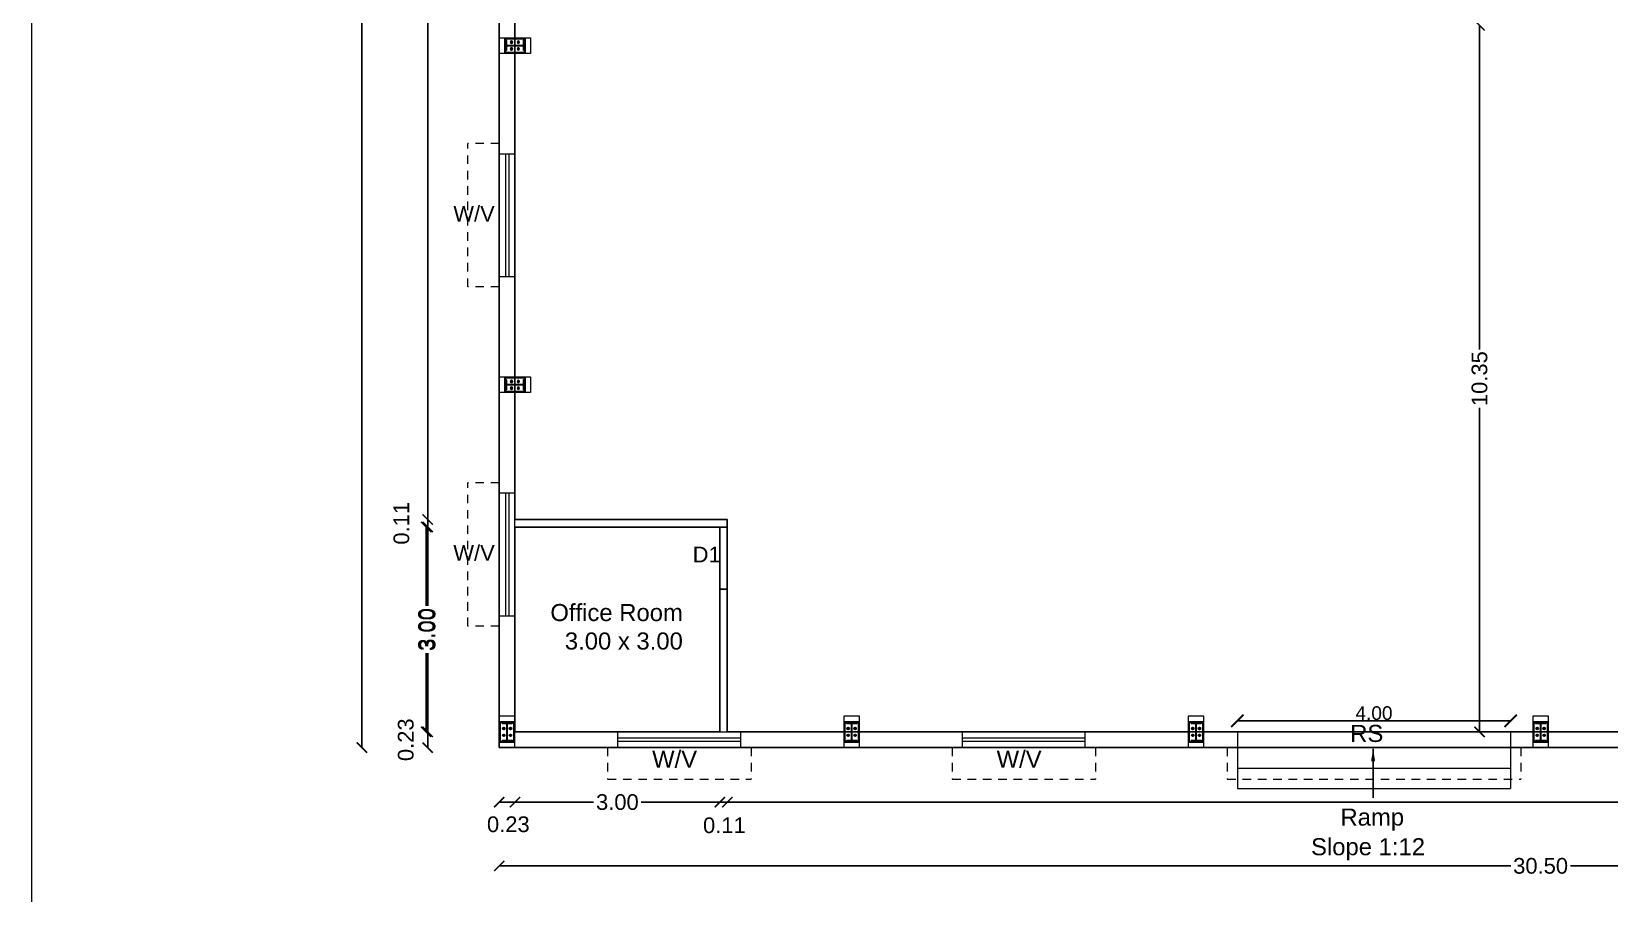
# Model space of a CAD drawing. Header units: metres. Extents: x 1521 to 1862, y -130 to 121.
# Drawn here: x 1520.51 to 1543.62, y -52.2 to -39.57 of the extents above; entities that cross this region are included whole.
import ezdxf

# ---------------------------------------------------------------- set-up
doc = ezdxf.new("R2010")
doc.units = ezdxf.units.M
doc.header["$MEASUREMENT"] = 0
doc.linetypes.add('CENTER2', pattern=[1.125, 0.75, -0.125, 0.125, -0.125])
doc.linetypes.add('DASHED2', pattern=[0.375, 0.25, -0.125])
doc.layers.get('DEFPOINTS').update_dxf_attribs({"lineweight": 9})
doc.layers.add('A-WALL', color=250, linetype='Continuous', lineweight=30)
doc.layers.add('BLK_1_FLR_0_BLT_UP_AREA', color=45, linetype='Continuous', plot=False)
for name, color, linetype in [('BLK_1_FLR_0_EXIT_WIDTH_DOOR', 2, 'Continuous'), ('BLK_1_FLR_0_REGULAR_ROOM_1', 4, 'Continuous'), ('center', 252, 'CENTER2'), ('Steel', 1, 'Continuous'), ('WIN', 252, 'Continuous'), ('WORKSHOP_AREA', 4, 'Continuous')]:
    doc.layers.add(name, color=color, linetype=linetype)
doc.styles.add('1', font='arial.ttf', dxfattribs={"height": 0.5})
doc.styles.add('2', font='arial.ttf', dxfattribs={"height": 0.23})
doc.styles.get("Standard").update_dxf_attribs({"font": 'arial.ttf'})
doc.dimstyles.new('1', dxfattribs={"dimscale": 0, "dimtxt": 0.23, "dimasz": 0.18, "dimexe": 3, "dimexo": 0, "dimgap": 0.01, "dimtad": 1, "dimzin": 1, "dimdsep": 46, "dimtxsty": '1', "dimblk": 'ARCHTICK', "dimcen": 0.01, "dimse1": 1, "dimse2": 1, "dimclrd": 256, "dimclre": 256, "dimclrt": 256, "dimadec": 0, "dimazin": 0, "dimtfac": 1, "dimtmove": 2, "dimatfit": 3, "dimfxl": 0, "dimtolj": 1, "dimtzin": 0, "dimarcsym": 0})
doc.dimstyles.new('100', dxfattribs={"dimtxt": 0.23, "dimasz": 0.15, "dimexe": 3, "dimexo": 0, "dimgap": 0.05, "dimtad": 0, "dimzin": 1, "dimdsep": 46, "dimtxsty": '2', "dimblk1": 'ARCHTICK', "dimblk2": 'ARCHTICK', "dimsah": 1, "dimcen": 0.1, "dimse1": 1, "dimse2": 1, "dimclrd": 251, "dimclre": 256, "dimclrt": 256, "dimadec": 0, "dimazin": 1, "dimtfac": 1, "dimtmove": 2, "dimatfit": 0, "dimfxl": 0, "dimtolj": 2, "dimtzin": 0, "dimarcsym": 0})

# ---------------------------------------------------------------- blocks, each defined once
blk = doc.blocks.new('_ARCHTICK')
at = {"color": 0, "linetype": 'ByBlock', "const_width": 0.15}
blk.add_lwpolyline([(-0.5, -0.5), (0.5, 0.5)], dxfattribs=at)
blk = doc.blocks.new('*D347')
at = {"color": 251, "lineweight": -2}
for p, q in [((1526.292, -46.831), (1526.292, -47.983)), ((1526.292, -49.831), (1526.292, -48.68))]:
    blk.add_line(p, q, dxfattribs=at)
at = {"layer": 'DEFPOINTS', "color": 0}
for p in [(1530.592, -46.831), (1526.292, -49.831), (1530.592, -49.831)]:
    blk.add_point(p, dxfattribs=at)
at = {"color": 251, "lineweight": -2, "xscale": 0.15, "yscale": 0.15, "zscale": 0.15}
for p, rotation in [((1526.292, -46.831), 90), ((1526.292, -49.831), 270)]:
    blk.add_blockref('_ARCHTICK', p, dxfattribs=dict(at, rotation=rotation))
at = {"insert": (1526.292, -48.331), "char_height": 0.23, "attachment_point": 5, "rotation": 90, "style": '2'}
blk.add_mtext('\\A2;3.00', dxfattribs=at)
blk = doc.blocks.new('wc')
at = {"ltscale": 0.2}
for p, q in [((66007, 38688), (66043, 38688)), ((66025, 38670), (66025, 38706)), ((66025, 38570), (66025, 38606)), ((66107, 38688), (66143, 38688)), ((66125, 38670), (66125, 38706)), ((66125, 38570), (66125, 38606)), ((66007, 38588), (66043, 38588)), ((66107, 38588), (66143, 38588))]:
    blk.add_line(p, q, dxfattribs=at)
blk.add_lwpolyline([(65925, 38738), (66225, 38738), (66225, 38538), (65925, 38538)], close=True, dxfattribs=at)
for centre in [(66025, 38688), (66025, 38588), (66125, 38688), (66125, 38588)]:
    blk.add_circle(centre, 13, dxfattribs=at)
at = {"layer": 'center'}
blk.add_line((66143, 38638), (66007, 38638), dxfattribs=at)
blk.add_line((66143, 38638), (66007, 38638), dxfattribs=at)
blk.add_line((66143, 38638), (66007, 38638), dxfattribs=at)
at = {"layer": 'Steel'}
for points in [[(65950, 38713), (65944, 38713), (65944, 38563), (65950, 38563), (65950, 38713)], [(65950, 38713), (65944, 38713), (65944, 38563), (65950, 38563), (65950, 38713)], [(65950, 38713), (65944, 38713), (65944, 38563), (65950, 38563), (65950, 38713)], [(66200, 38641), (66200, 38636), (65950, 38636), (65950, 38641), (66200, 38641)], [(66200, 38641), (66200, 38636), (65950, 38636), (65950, 38641), (66200, 38641)], [(66200, 38641), (66200, 38636), (65950, 38636), (65950, 38641), (66200, 38641)], [(66200, 38713), (66206, 38713), (66206, 38563), (66200, 38563), (66200, 38713)], [(66200, 38713), (66206, 38713), (66206, 38563), (66200, 38563), (66200, 38713)], [(66200, 38713), (66206, 38713), (66206, 38563), (66200, 38563), (66200, 38713)]]:
    blk.add_lwpolyline(points, dxfattribs=at)
blk = doc.blocks.new('*D333')
at = {"layer": 'BLK_1_FLR_0_EXIT_WIDTH_DOOR', "lineweight": -2}
blk.add_line((1542.172, -49.669), (1538.172, -49.669), dxfattribs=at)
at = {"layer": 'DEFPOINTS', "color": 0}
for p in [(1538.172, -49.669), (1542.172, -49.903), (1538.172, -49.939)]:
    blk.add_point(p, dxfattribs=at)
at = {"layer": 'BLK_1_FLR_0_EXIT_WIDTH_DOOR', "lineweight": -2, "xscale": 0.18, "yscale": 0.18, "zscale": 0.18, "rotation": 180}
blk.add_blockref('_ARCHTICK', (1538.172, -49.669), dxfattribs=at)
at = {"layer": 'BLK_1_FLR_0_EXIT_WIDTH_DOOR', "lineweight": -2, "xscale": 0.18, "yscale": 0.18, "zscale": 0.18}
blk.add_blockref('_ARCHTICK', (1542.172, -49.669), dxfattribs=at)
at = {"layer": 'BLK_1_FLR_0_EXIT_WIDTH_DOOR', "insert": (1540.172, -49.557), "char_height": 0.5, "attachment_point": 5, "style": '1'}
blk.add_mtext('\\A1;{\\H0.4x;4.00}', dxfattribs=at)
blk = doc.blocks.new('*D344')
at = {"color": 251, "lineweight": -2}
for p, q in [((1530.702, -50.86), (1543.842, -50.86)), ((1557.862, -50.86), (1544.722, -50.86))]:
    blk.add_line(p, q, dxfattribs=at)
at = {"layer": 'DEFPOINTS', "color": 0}
for p in [(1557.862, -49.601), (1530.702, -49.831), (1530.702, -50.86)]:
    blk.add_point(p, dxfattribs=at)
at = {"color": 251, "lineweight": -2, "xscale": 0.15, "yscale": 0.15, "zscale": 0.15, "rotation": 180}
blk.add_blockref('_ARCHTICK', (1530.702, -50.86), dxfattribs=at)
at = {"color": 251, "lineweight": -2, "xscale": 0.15, "yscale": 0.15, "zscale": 0.15}
blk.add_blockref('_ARCHTICK', (1557.862, -50.86), dxfattribs=at)
at = {"insert": (1544.282, -50.86), "char_height": 0.23, "attachment_point": 5, "style": '2'}
blk.add_mtext('\\A2;27.16', dxfattribs=at)
blk = doc.blocks.new('*D345')
at = {"color": 251, "lineweight": -2}
blk.add_line((1530.702, -50.86), (1530.592, -50.86), dxfattribs=at)
at = {"layer": 'DEFPOINTS', "color": 0}
for p in [(1530.592, -49.831), (1530.702, -49.831), (1530.592, -50.86)]:
    blk.add_point(p, dxfattribs=at)
at = {"color": 251, "lineweight": -2, "xscale": 0.15, "yscale": 0.15, "zscale": 0.15, "rotation": 180}
blk.add_blockref('_ARCHTICK', (1530.592, -50.86), dxfattribs=at)
at = {"color": 251, "lineweight": -2, "xscale": 0.15, "yscale": 0.15, "zscale": 0.15}
blk.add_blockref('_ARCHTICK', (1530.702, -50.86), dxfattribs=at)
at = {"insert": (1530.659, -51.2), "char_height": 0.23, "attachment_point": 5, "style": '2'}
blk.add_mtext('\\A2;0.11', dxfattribs=at)
blk = doc.blocks.new('*D346')
at = {"color": 251, "lineweight": -2}
for p, q in [((1527.592, -50.86), (1528.744, -50.86)), ((1530.592, -50.86), (1529.441, -50.86))]:
    blk.add_line(p, q, dxfattribs=at)
at = {"layer": 'DEFPOINTS', "color": 0}
for p in [(1530.592, -49.831), (1527.592, -50.061), (1527.592, -50.86)]:
    blk.add_point(p, dxfattribs=at)
at = {"color": 251, "lineweight": -2, "xscale": 0.15, "yscale": 0.15, "zscale": 0.15, "rotation": 180}
blk.add_blockref('_ARCHTICK', (1527.592, -50.86), dxfattribs=at)
at = {"color": 251, "lineweight": -2, "xscale": 0.15, "yscale": 0.15, "zscale": 0.15}
blk.add_blockref('_ARCHTICK', (1530.592, -50.86), dxfattribs=at)
at = {"insert": (1529.092, -50.86), "char_height": 0.23, "attachment_point": 5, "style": '2'}
blk.add_mtext('\\A2;3.00', dxfattribs=at)
blk = doc.blocks.new('*D358')
at = {"color": 251, "lineweight": -2}
blk.add_line((1527.592, -50.86), (1527.362, -50.86), dxfattribs=at)
at = {"layer": 'DEFPOINTS', "color": 0}
for p in [(1527.362, -50.061), (1527.592, -50.061), (1527.362, -50.86)]:
    blk.add_point(p, dxfattribs=at)
at = {"color": 251, "lineweight": -2, "xscale": 0.15, "yscale": 0.15, "zscale": 0.15, "rotation": 180}
blk.add_blockref('_ARCHTICK', (1527.362, -50.86), dxfattribs=at)
at = {"color": 251, "lineweight": -2, "xscale": 0.15, "yscale": 0.15, "zscale": 0.15}
blk.add_blockref('_ARCHTICK', (1527.592, -50.86), dxfattribs=at)
at = {"insert": (1527.495, -51.185), "char_height": 0.23, "attachment_point": 5, "style": '2'}
blk.add_mtext('\\A2;0.23', dxfattribs=at)
blk = doc.blocks.new('*D334')
at = {"color": 251, "lineweight": -2}
for p, q in [((1527.362, -51.794), (1542.175, -51.794)), ((1557.862, -51.794), (1543.05, -51.794))]:
    blk.add_line(p, q, dxfattribs=at)
at = {"layer": 'DEFPOINTS', "color": 0}
for p in [(1527.362, -50.061), (1557.862, -50.061), (1557.862, -51.794)]:
    blk.add_point(p, dxfattribs=at)
at = {"color": 251, "lineweight": -2, "xscale": 0.15, "yscale": 0.15, "zscale": 0.15, "rotation": 180}
blk.add_blockref('_ARCHTICK', (1527.362, -51.794), dxfattribs=at)
at = {"color": 251, "lineweight": -2, "xscale": 0.15, "yscale": 0.15, "zscale": 0.15}
blk.add_blockref('_ARCHTICK', (1557.862, -51.794), dxfattribs=at)
at = {"insert": (1542.612, -51.794), "char_height": 0.23, "attachment_point": 5, "style": '2'}
blk.add_mtext('\\A2;30.50', dxfattribs=at)
blk = doc.blocks.new('*D359')
at = {"color": 251, "lineweight": -2}
blk.add_line((1526.314, -50.061), (1526.314, -49.831), dxfattribs=at)
at = {"layer": 'DEFPOINTS', "color": 0}
for p in [(1526.314, -49.831), (1527.592, -49.831), (1527.592, -50.061)]:
    blk.add_point(p, dxfattribs=at)
at = {"color": 251, "lineweight": -2, "xscale": 0.15, "yscale": 0.15, "zscale": 0.15}
for p, rotation in [((1526.314, -49.831), 90), ((1526.314, -50.061), 270)]:
    blk.add_blockref('_ARCHTICK', p, dxfattribs=dict(at, rotation=rotation))
at = {"insert": (1525.994, -49.946), "char_height": 0.23, "attachment_point": 5, "rotation": 90, "style": '2'}
blk.add_mtext('\\A2;0.23', dxfattribs=at)
blk = doc.blocks.new('*D360')
at = {"color": 251, "lineweight": -2}
for p, q in [((1526.314, -46.831), (1526.314, -47.983)), ((1526.314, -49.831), (1526.314, -48.68))]:
    blk.add_line(p, q, dxfattribs=at)
at = {"layer": 'DEFPOINTS', "color": 0}
for p in [(1526.314, -46.831), (1530.702, -46.831), (1527.592, -49.831)]:
    blk.add_point(p, dxfattribs=at)
at = {"color": 251, "lineweight": -2, "xscale": 0.15, "yscale": 0.15, "zscale": 0.15}
for p, rotation in [((1526.314, -46.831), 90), ((1526.314, -49.831), 270)]:
    blk.add_blockref('_ARCHTICK', p, dxfattribs=dict(at, rotation=rotation))
at = {"insert": (1526.314, -48.331), "char_height": 0.23, "attachment_point": 5, "rotation": 90, "style": '2'}
blk.add_mtext('\\A2;3.00', dxfattribs=at)
blk = doc.blocks.new('*D361')
at = {"color": 251, "lineweight": -2}
blk.add_line((1526.314, -46.831), (1526.314, -46.721), dxfattribs=at)
at = {"layer": 'DEFPOINTS', "color": 0}
for p in [(1526.314, -46.721), (1530.702, -46.721), (1530.702, -46.831)]:
    blk.add_point(p, dxfattribs=at)
at = {"color": 251, "lineweight": -2, "xscale": 0.15, "yscale": 0.15, "zscale": 0.15}
for p, rotation in [((1526.314, -46.721), 90), ((1526.314, -46.831), 270)]:
    blk.add_blockref('_ARCHTICK', p, dxfattribs=dict(at, rotation=rotation))
at = {"insert": (1525.93, -46.776), "char_height": 0.23, "attachment_point": 5, "rotation": 90, "style": '2'}
blk.add_mtext('\\A2;0.11', dxfattribs=at)
blk = doc.blocks.new('*D362')
at = {"color": 251, "lineweight": -2}
for p, q in [((1526.314, -22.891), (1526.314, -34.366)), ((1526.314, -46.721), (1526.314, -35.246))]:
    blk.add_line(p, q, dxfattribs=at)
at = {"layer": 'DEFPOINTS', "color": 0}
for p in [(1526.314, -22.891), (1528.502, -22.891), (1530.702, -46.721)]:
    blk.add_point(p, dxfattribs=at)
at = {"color": 251, "lineweight": -2, "xscale": 0.15, "yscale": 0.15, "zscale": 0.15}
for p, rotation in [((1526.314, -22.891), 90), ((1526.314, -46.721), 270)]:
    blk.add_blockref('_ARCHTICK', p, dxfattribs=dict(at, rotation=rotation))
at = {"insert": (1526.314, -34.806), "char_height": 0.23, "attachment_point": 5, "rotation": 90, "style": '2'}
blk.add_mtext('\\A2;23.83', dxfattribs=at)
blk = doc.blocks.new('*D368')
at = {"color": 251, "lineweight": -2}
for p, q in [((1525.351, -19.561), (1525.351, -34.374)), ((1525.351, -50.061), (1525.351, -35.249))]:
    blk.add_line(p, q, dxfattribs=at)
at = {"layer": 'DEFPOINTS', "color": 0}
for p in [(1525.351, -19.561), (1527.362, -19.561), (1527.362, -50.061)]:
    blk.add_point(p, dxfattribs=at)
at = {"color": 251, "lineweight": -2, "xscale": 0.15, "yscale": 0.15, "zscale": 0.15}
for p, rotation in [((1525.351, -19.561), 90), ((1525.351, -50.061), 270)]:
    blk.add_blockref('_ARCHTICK', p, dxfattribs=dict(at, rotation=rotation))
at = {"insert": (1525.351, -34.811), "char_height": 0.23, "attachment_point": 5, "rotation": 90, "style": '2'}
blk.add_mtext('\\A2;30.50', dxfattribs=at)
blk = doc.blocks.new('*D379')
at = {"layer": 'DEFPOINTS', "color": 0}
for p in [(1541.711, -39.484), (1534.904, -49.831), (1541.718, -49.831)]:
    blk.add_point(p, dxfattribs=at)
at = {"layer": 'WIN', "color": 251, "lineweight": -2}
for p, q in [((1541.718, -39.484), (1541.718, -44.23)), ((1541.718, -49.831), (1541.718, -45.086))]:
    blk.add_line(p, q, dxfattribs=at)
at = {"layer": 'WIN', "color": 251, "lineweight": -2, "xscale": 0.15, "yscale": 0.15, "zscale": 0.15}
for p, rotation in [((1541.718, -39.484), 90), ((1541.718, -49.831), 270)]:
    blk.add_blockref('_ARCHTICK', p, dxfattribs=dict(at, rotation=rotation))
at = {"layer": 'WIN', "insert": (1541.718, -44.658), "char_height": 0.23, "attachment_point": 5, "rotation": 90, "style": '2'}
blk.add_mtext('\\A2;10.35', dxfattribs=at)

msp = doc.modelspace()

# ---------------------------------------------------------------- linework, layer by layer
at = {"layer": 'A-WALL', "lineweight": 5, "ltscale": 5}
for p, q in [((1527.3623, -50.06137), (1527.3623, -19.56137)), ((1527.5923, -49.83137), (1527.5923, -34.02925)), ((1527.3623, -41.36387), (1527.5923, -41.36387)), ((1527.45305, -41.36387), (1527.45305, -43.16387)), ((1527.50305, -41.36387), (1527.50305, -43.16387)), ((1527.3623, -43.16387), (1527.5923, -43.16387)), ((1527.3623, -46.3322), (1527.5923, -46.3322)), ((1527.45305, -46.3322), (1527.45305, -48.1322)), ((1527.50305, -46.3322), (1527.50305, -48.1322)), ((1527.3623, -48.1322), (1527.5923, -48.1322)), ((1527.5923, -49.83137), (1538.17156, -49.83137)), ((1529.0998, -50.06137), (1529.0998, -49.83137)), ((1530.8998, -50.06137), (1530.8998, -49.83137)), ((1534.1448, -50.06137), (1534.1448, -49.83137)), ((1535.9448, -50.06137), (1535.9448, -49.83137)), ((1538.17156, -49.83137), (1538.17156, -50.66137)), ((1542.17156, -49.83137), (1557.6323, -49.83137)), ((1542.17156, -49.83137), (1542.17156, -50.66137)), ((1527.3623, -50.06137), (1557.8623, -50.06137)), ((1530.8998, -49.92062), (1529.0998, -49.92062)), ((1530.8998, -49.97062), (1529.0998, -49.97062)), ((1535.9448, -49.92062), (1534.1448, -49.92062)), ((1535.9448, -49.97062), (1534.1448, -49.97062)), ((1538.17156, -50.36137), (1542.17156, -50.36137)), ((1538.17156, -50.66137), (1542.17156, -50.66137))]:
    msp.add_line(p, q, dxfattribs=at)
at = {"layer": 'A-WALL', "linetype": 'DASHED2', "lineweight": 5, "ltscale": 0.5}
for p, q in [((1526.9023, -43.31387), (1526.9023, -41.21387)), ((1527.3623, -41.21387), (1526.9023, -41.21387)), ((1527.3623, -43.31387), (1526.9023, -43.31387)), ((1526.9023, -48.2822), (1526.9023, -46.1822)), ((1527.3623, -46.1822), (1526.9023, -46.1822)), ((1527.3623, -48.2822), (1526.9023, -48.2822)), ((1528.9498, -50.06137), (1528.9498, -50.52137)), ((1531.0498, -50.06137), (1531.0498, -50.52137)), ((1533.9948, -50.06137), (1533.9948, -50.52137)), ((1536.0948, -50.06137), (1536.0948, -50.52137)), ((1538.02156, -50.06137), (1538.02156, -50.52137)), ((1542.32156, -50.06137), (1542.32156, -50.52137)), ((1528.9498, -50.52137), (1531.0498, -50.52137)), ((1533.9948, -50.52137), (1536.0948, -50.52137)), ((1538.02156, -50.52137), (1542.32156, -50.52137))]:
    msp.add_line(p, q, dxfattribs=at)
at = {"layer": 'A-WALL', "lineweight": 5, "ltscale": 5}
msp.add_lwpolyline([(1638.18075, 11.4595), (1520.51329, 11.4595), (1520.51329, -71.32477), (1638.18075, -71.32477)], close=True, dxfattribs=at)
for points in [[(1527.8223, -39.6647), (1527.8223, -39.8947), (1527.3623, -39.8947), (1527.3623, -39.6647), (1527.8223, -39.6647)], [(1527.8223, -44.63303), (1527.8223, -44.86303), (1527.3623, -44.86303), (1527.3623, -44.63303), (1527.8223, -44.63303)], [(1527.5923, -49.60137), (1527.3623, -49.60137), (1527.3623, -50.06137), (1527.5923, -50.06137), (1527.5923, -49.60137)], [(1532.6373, -49.60137), (1532.4073, -49.60137), (1532.4073, -50.06137), (1532.6373, -50.06137), (1532.6373, -49.60137)], [(1537.6823, -49.60137), (1537.4523, -49.60137), (1537.4523, -50.06137), (1537.6823, -50.06137), (1537.6823, -49.60137)], [(1542.7273, -49.60137), (1542.4973, -49.60137), (1542.4973, -50.06137), (1542.7273, -50.06137), (1542.7273, -49.60137)]]:
    msp.add_lwpolyline(points, dxfattribs=at)
at = {"layer": 'BLK_1_FLR_0_BLT_UP_AREA', "color": 45}
msp.add_lwpolyline([(1527.3623, -50.06137), (1527.3623, -19.56137), (1557.8623, -19.56137), (1557.8623, -50.06137)], close=True, dxfattribs=at)
at = {"layer": 'BLK_1_FLR_0_REGULAR_ROOM_1', "color": 4}
msp.add_lwpolyline([(1530.5923, -49.83137), (1527.5923, -49.83137), (1527.5923, -46.83137), (1530.5923, -46.83137)], close=True, dxfattribs=at)
at = {"layer": 'WIN', "color": 254}
for p, q in [((1527.5923, -46.72137), (1530.7023, -46.72137)), ((1527.5923, -46.83137), (1530.7023, -46.83137)), ((1530.7023, -49.83137), (1530.7023, -46.72137)), ((1530.5923, -49.83137), (1530.5923, -47.74137)), ((1530.5923, -47.74137), (1530.7023, -47.74137))]:
    msp.add_line(p, q, dxfattribs=at)
at = {"layer": 'WORKSHOP_AREA', "color": 4}
msp.add_lwpolyline([(1535.6423, -19.79137), (1535.6423, -22.89137), (1527.5923, -22.89137), (1527.5923, -46.72137), (1530.7023, -46.72137), (1530.7023, -49.83137), (1557.6323, -49.83137), (1557.6323, -19.79137)], close=True, dxfattribs=at)

# ---------------------------------------------------------------- block references
at = {"layer": 'A-WALL', "lineweight": 5, "ltscale": 5, "yscale": 0.001, "zscale": 0.001}
for p, xscale, rotation in [((1461.51689, -1.14139), -0.001, 180), ((1461.51689, -6.10972), -0.001, 180), ((1566.11561, -115.90678), 0.001, 90.00000000000004), ((1571.16061, -115.90678), 0.001, 90.00000000000004), ((1576.20561, -115.90678), 0.001, 90.00000000000004), ((1581.25061, -115.90678), 0.001, 90.00000000000004)]:
    msp.add_blockref('wc', p, dxfattribs=dict(at, xscale=xscale, rotation=rotation))

# ---------------------------------------------------------------- texts
at = {"layer": 'A-WALL', "lineweight": 5, "ltscale": 5, "style": '2'}
msp.add_text('RS', height=0.25, dxfattribs=at).set_placement((1539.82362, -49.97867))
for s, insert, char_height, attachment_point in [('W/V', (1526.68979, -42.36031), 0.23, 7), ('W/V', (1526.68979, -47.32865), 0.23, 7), ('Office Room\\P3.00 x 3.00', (1530.05091, -48.62839), 0.25, 9), ('W/V', (1530.26033, -50.35854), 0.25, 9), ('W/V', (1535.30533, -50.35854), 0.25, 9), ('Ramp', (1539.6812, -51.27875), 0.25, 7), ('Slope 1:12', (1539.24996, -51.71284), 0.25, 7)]:
    msp.add_mtext(s, dxfattribs=dict(at, insert=insert, char_height=char_height, attachment_point=attachment_point))
at = {"layer": 'A-WALL', "lineweight": 5, "ltscale": 5, "insert": (1530.19451, -47.34859), "char_height": 0.23, "attachment_point": 7}
msp.add_mtext('D1', dxfattribs=at)

# ---------------------------------------------------------------- dimensions: what is measured, and where the dimension line sits
for p1, p2, distance, picture, middle in [((1527.3623, -50.06137), (1527.3623, -19.56137), 2.01138, '*D368', (1525.35092, -34.81137)), ((1530.5923, -46.83137), (1530.5923, -49.83137), -4.30002, '*D347', (1526.29229, -48.33137)), ((1527.3623, -50.06137), (1557.8623, -50.06137), -1.73261, '*D334', (1542.6123, -51.79398))]:
    dim = msp.add_aligned_dim(p1=p1, p2=p2, distance=distance, dimstyle='100')
    dim.commit()
    dim.dimension.update_dxf_attribs({"geometry": picture, "text_midpoint": middle})
for base, p1, p2, picture, middle in [((1526.31361, -22.89137), (1530.7023, -46.72137), (1528.5023, -22.89137), '*D362', (1526.31361, -34.80637)), ((1526.31361, -46.83137), (1527.5923, -49.83137), (1530.7023, -46.83137), '*D360', (1526.31361, -48.33137))]:
    dim = msp.add_linear_dim(base=base, p1=p1, p2=p2, angle=270, dimstyle='100')
    dim.commit()
    dim.dimension.update_dxf_attribs({"geometry": picture, "text_midpoint": middle})
for base, p1, p2, angle, picture, middle, dimtype in [((1526.31361, -46.72137), (1530.7023, -46.83137), (1530.7023, -46.72137), 270, '*D361', (1525.92987, -46.77637), 160), ((1526.31361, -49.83137), (1527.5923, -50.06137), (1527.5923, -49.83137), 90, '*D359', (1525.99382, -49.94637), 161)]:
    dim = msp.add_linear_dim(base=base, p1=p1, p2=p2, angle=angle, dimstyle='100')
    dim.commit()
    dim.dimension.update_dxf_attribs({"geometry": picture, "text_midpoint": middle, "dimtype": dimtype})
for base, p1, p2, picture, middle in [((1530.7023, -50.86033), (1557.8623, -49.60137), (1530.7023, -49.83137), '*D344', (1544.2823, -50.86033)), ((1527.5923, -50.86033), (1530.5923, -49.83137), (1527.5923, -50.06137), '*D346', (1529.0923, -50.86033))]:
    dim = msp.add_linear_dim(base=base, p1=p1, p2=p2, dimstyle='100')
    dim.commit()
    dim.dimension.update_dxf_attribs({"geometry": picture, "text_midpoint": middle})
for base, p1, p2, picture, middle in [((1530.5923, -50.86033), (1530.7023, -49.83137), (1530.5923, -49.83137), '*D345', (1530.65948, -51.19996)), ((1527.3623, -50.86033), (1527.5923, -50.06137), (1527.3623, -50.06137), '*D358', (1527.49509, -51.18452))]:
    dim = msp.add_linear_dim(base=base, p1=p1, p2=p2, dimstyle='100')
    dim.commit()
    dim.dimension.update_dxf_attribs({"geometry": picture, "text_midpoint": middle, "dimtype": 160})
at = {"layer": 'BLK_1_FLR_0_EXIT_WIDTH_DOOR'}
dim = msp.add_linear_dim(base=(1538.17156, -49.66915), p1=(1542.17156, -49.90258), p2=(1538.17156, -49.93918), angle=180, text='{\\H0.4x;<>}', dimstyle='1', override={"dimscale": 1}, dxfattribs=at)
dim.commit()
dim.dimension.update_dxf_attribs({"geometry": '*D333', "text_midpoint": (1540.17156, -49.55704)})
at = {"layer": 'WIN', "color": 254}
dim = msp.add_linear_dim(base=(1541.71789, -49.83137), p1=(1541.71139, -39.48389), p2=(1534.90401, -49.83137), angle=90, dimstyle='100', dxfattribs=at)
dim.commit()
dim.dimension.update_dxf_attribs({"geometry": '*D379', "text_midpoint": (1541.71789, -44.65763)})

# ---------------------------------------------------------------- leaders
at = {"layer": 'A-WALL', "lineweight": 5, "ltscale": 5}
msp.add_leader([(1540.15945, -50.08025), (1540.15945, -50.79596)], dimstyle='1', override={"dimscale": 1, "dimtad": 0, "dimarcsym": 1}, dxfattribs=at)

doc.saveas('drawing.dxf')
